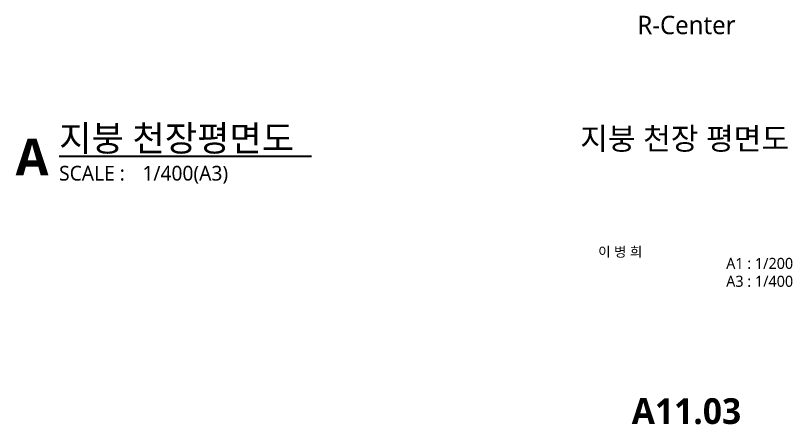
# Model space of a CAD drawing. Header units: millimetres. Extents: x 11242 to 497835, y 4200 to 105100.
# Drawn here: x 455231 to 497460, y 5875 to 28114 of the extents above; entities that cross this region are included whole.
import ezdxf
from ezdxf.enums import TextEntityAlignment as Align

# ---------------------------------------------------------------- set-up
doc = ezdxf.new("R2010")
doc.units = ezdxf.units.MM
doc.header["$LTSCALE"] = 200
for name, color, linetype in [('SYM', 6, 'Continuous'), ('TEXT', 3, 'Continuous'), ('XR-SHEET$0$TITLE', 7, 'Continuous'), ('XR-SHEET$1$SHT', 5, 'Continuous'), ('XR-SHEET$1$TEXT', 3, 'Continuous')]:
    doc.layers.add(name, color=color, linetype=linetype)
doc.styles.add('XR-SHEET$0$굴림체(옥산)', font='malgun.ttf')
doc.styles.add('맑은고딕B', font='malgunbd.ttf')
doc.styles.add('스타일1', font='malgun.ttf')
doc.styles.add('스타일2', font='malgunbd.ttf')

# ---------------------------------------------------------------- blocks, each defined once
blk = doc.blocks.new('XR-SHEET$0$TITLE')
at = {"layer": 'XR-SHEET$0$TITLE', "true_color": 0x000000, "style": 'XR-SHEET$0$굴림체(옥산)'}
for tag, height, p in [('동명칭', 6, (776.77, -457.26)), ('SCALE-A1', 3, (797.5, -522)), ('SCALE-A3', 3, (797.5, -527)), ('DATA', 3, (797.5, -540))]:
    blk.add_attdef(tag, text='', height=height, dxfattribs=at).set_placement(p, align=Align.MIDDLE)
for tag, height, p in [('TITLE1', 6, (776.5, -479.4)), ('TITLE4', 6, (776.5, -484.39)), ('TITLE2', 6, (776.5, -489)), ('TITLE5', 6, (776.5, -493.99)), ('TITLE3', 6, (776.5, -498.7)), ('NAME-1', 3, (760.16, -517.5)), ('NAME-2', 3, (760.16, -526.5)), ('A0.00', 7, (776.5, -561))]:
    blk.add_attdef(tag, text='', height=height, dxfattribs=at).set_placement(p, align=Align.MIDDLE_CENTER)
blk = doc.blocks.new('dwgtitle')
at = {"layer": 'SYM', "color": 3, "style": '스타일1'}
blk.add_text('SCALE :', height=4, dxfattribs=at).set_placement((12.25, -1.4))
for tag, p, height in [('%%UTITLE', (12.25, 6.59), 7), ('1/100', (34.89, -1.4), 4)]:
    blk.add_attdef(tag, p, '', height=height, dxfattribs=at)
at = {"layer": 'SYM', "color": 6, "style": '스타일2'}
blk.add_attdef('A', text='', height=10, dxfattribs=at).set_placement((4.89, 5), align=Align.MIDDLE)

msp = doc.modelspace()

# ---------------------------------------------------------------- block references
at = {"layer": 'SYM', "xscale": 200, "yscale": 200, "zscale": 200}
msp.add_blockref('dwgtitle', (455150.3, 19418.8), dxfattribs=at).add_auto_attribs({'%%UTITLE': '%%u지붕 천장평면도  ', '1/100': '1/400(A3)', 'A': 'A'})
at = {"layer": 'TEXT'}
ref = msp.add_blockref('XR-SHEET$0$TITLE', (336400, 0), dxfattribs=dict(at, xscale=200, yscale=200, zscale=200))
ref.add_attrib('TITLE2', '지붕 천장 평면도', dxfattribs={"layer": 'XR-SHEET$1$SHT', "color": 4, "true_color": 0x000004, "height": 1200, "style": '맑은고딕B'}).set_placement((491600.1, 21417.2), align=Align.MIDDLE_CENTER)
ref.add_attrib('NAME-1', '이 병 희', dxfattribs={"layer": 'XR-SHEET$1$TEXT', "color": 3, "true_color": 0x000003, "height": 540, "style": '스타일1'}).set_placement((486900, 15266.5, 2754.3), align=Align.MIDDLE_LEFT)
ref.add_attrib('SCALE-A1', 'A1 : 1/200', dxfattribs={"layer": 'XR-SHEET$1$SHT', "color": 3, "true_color": 0x000003, "height": 600, "style": '스타일1'}).set_placement((495678.2, 14634.4), align=Align.MIDDLE_CENTER)
ref.add_attrib('SCALE-A3', 'A3 : 1/400', dxfattribs={"layer": 'XR-SHEET$1$SHT', "color": 3, "true_color": 0x000003, "height": 600, "style": '스타일1'}).set_placement((495678.2, 13661.5), align=Align.MIDDLE_CENTER)
ref.add_attrib('A0.00', 'A11.03', dxfattribs={"layer": 'XR-SHEET$1$SHT', "color": 4, "true_color": 0x000004, "height": 1400, "style": '맑은고딕B'}).set_placement((491700, 6600), align=Align.MIDDLE_CENTER)

# ---------------------------------------------------------------- texts
at = {"layer": 'TEXT', "style": '스타일1'}
msp.add_text('R-Center', height=1000, dxfattribs=at).set_placement((491700, 27600), align=Align.MIDDLE_CENTER)

doc.saveas('drawing.dxf')
